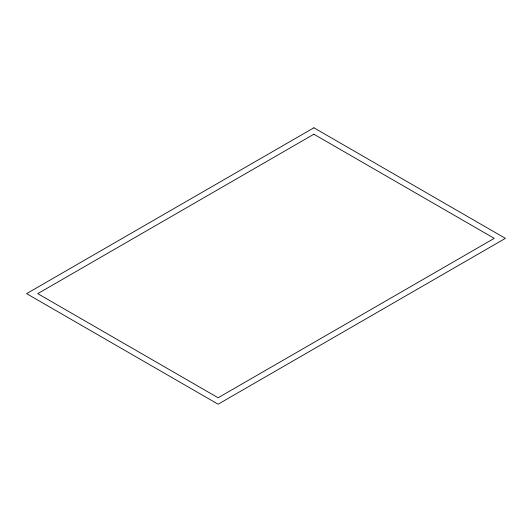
<?xml version="1.0" encoding="UTF-8"?>
<svg xmlns="http://www.w3.org/2000/svg" width="532" height="532" viewBox="0 0 532 532"><rect width="100%" height="100%" fill="white"/><g stroke="black" fill="none" stroke-linecap="round" stroke-linejoin="round"><path stroke-width="0.8" d="M313.88 127.786L26.6 293.644L218.12 404.214L505.4 238.356L313.88 127.786M313.88 134.224L37.759 293.644L218.12 397.776L494.241 238.356L313.88 134.224"/></g></svg>
